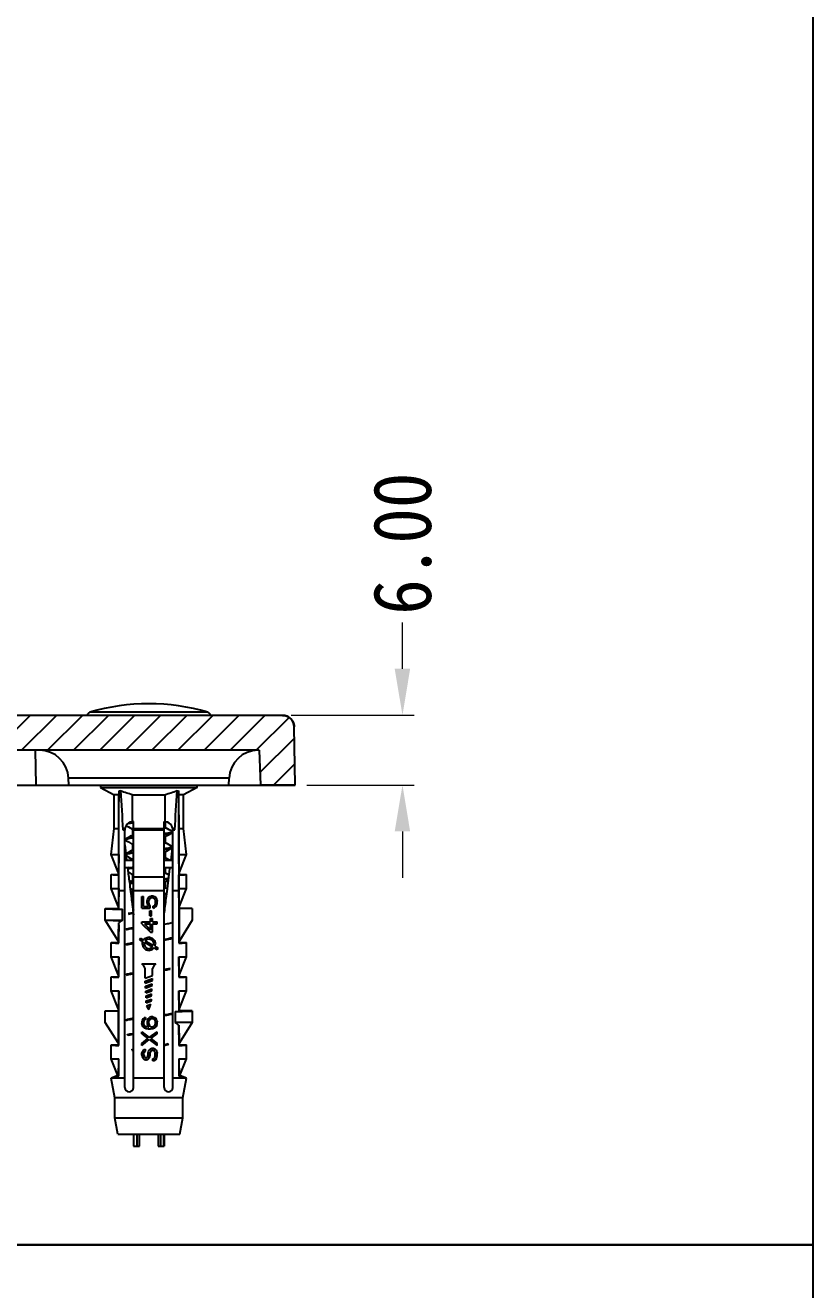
# Model space of a CAD drawing. Header units: millimetres. Extents: x -308 to 1490, y -1725 to -1095.
# Drawn here: x 972.9 to 1040.7, y -1414.9 to -1306.1 of the extents above; entities that cross this region are included whole.
import ezdxf

# ---------------------------------------------------------------- set-up
doc = ezdxf.new("R2010")
doc.units = ezdxf.units.MM
doc.layers.add('dim', color=3, linetype='Continuous', lineweight=9)
doc.styles.add('FFS', font='simfang0.ttf', dxfattribs={"width": 0.9})
doc.dimstyles.new('YanXiu', dxfattribs={"dimtxt": 2.5, "dimasz": 2.2, "dimexe": 1, "dimexo": 0.6, "dimgap": 0.66, "dimtad": 0, "dimzin": 1, "dimdsep": 46, "dimtxsty": 'FFS', "dimcen": 0, "dimclrd": 256, "dimclre": 131, "dimclrt": 42, "dimazin": 0, "dimtfac": 1, "dimtofl": 0, "dimtmove": 0, "dimatfit": 3, "dimfxl": 0, "dimlwd": 5, "dimlwe": 5, "dimarcsym": 0})

# ---------------------------------------------------------------- blocks, each defined once
blk = doc.blocks.new('*D32')
at = {"layer": 'Defpoints', "color": 0}
for p in [(178.59, 45.58), (189.17, 45.58), (179.94, 39.58)]:
    blk.add_point(p, dxfattribs=at)
at = {"layer": 'dim', "lineweight": 5}
for p, q in [((189.17, 49.58), (189.17, 53.58)), ((189.17, 35.58), (189.17, 31.58))]:
    blk.add_line(p, q, dxfattribs=at)
at = {"layer": 'dim', "color": 131, "lineweight": 5}
for p, q in [((179.59, 45.58), (190.17, 45.58)), ((180.94, 39.58), (190.17, 39.58))]:
    blk.add_line(p, q, dxfattribs=at)
at = {"layer": 'dim'}
for points in [[(188.5, 49.58), (189.83, 49.58), (189.17, 45.58)], [(188.5, 35.58), (189.83, 35.58), (189.17, 39.58)]]:
    blk.add_solid(points, dxfattribs=at)
at = {"layer": 'dim', "color": 42, "insert": (189.17, 60.35), "char_height": 5, "attachment_point": 5, "rotation": 90, "style": 'FFS'}
blk.add_mtext('6.00', dxfattribs=at)
blk = doc.blocks.new('u73')
h = blk.add_hatch()
h.set_pattern_fill('ANSI31', color=5, scale=0.5, angle=180, style=0)
h.set_pattern_definition([(225, (-816.1751, 1416.0216), (1.122532, -1.122532), [])])
edge = h.paths.add_edge_path()
edge.add_line((11.936, 39.576), (14.936, 39.576))
edge.add_line((11.936, 39.576), (12.023, 44.594))
edge.add_spline(control_points=[(13.023, 45.576), (12.446, 45.576), (12.034, 45.172), (12.023, 44.594)], knot_values=[0, 0, 0, 0, 1, 1, 1, 1], weights=[1, 0.8088336, 0.8088336, 1], degree=3, periodic=0)
edge.add_line((13.023, 45.576), (19.54, 45.576))
edge.add_line((19.54, 45.576), (19.606, 43.676))
edge.add_line((19.606, 43.676), (20.001, 43.676))
edge.add_line((20.001, 43.676), (20.036, 42.676))
edge.add_line((20.036, 42.676), (22.178, 42.676))
edge.add_line((22.178, 42.676), (22.286, 39.576))
edge.add_line((17.641, 39.576), (22.286, 39.576))
edge.add_line((17.62, 40.164), (17.641, 39.576))
edge.add_spline(control_points=[(17.62, 40.164), (17.57, 41.587), (16.546, 42.576), (15.122, 42.576)], knot_values=[0, 0, 0, 0, 1, 1, 1, 1], weights=[1, 0.8128932, 0.8128932, 1], degree=3, periodic=0)
edge.add_line((15.041, 42.576), (15.122, 42.576))
edge.add_line((15.041, 42.576), (14.936, 39.576))
edge = h.paths.add_edge_path()
edge.add_line((38.936, 39.576), (57.271, 39.576))
edge.add_line((38.831, 42.576), (38.936, 39.576))
edge.add_line((33.95, 42.576), (38.831, 42.576))
edge.add_spline(control_points=[(31.452, 40.164), (31.501, 41.587), (32.526, 42.576), (33.95, 42.576)], knot_values=[0, 0, 0, 0, 1, 1, 1, 1], weights=[1, 0.8128932, 0.8128932, 1], degree=3, periodic=0)
edge.add_line((31.452, 40.164), (31.431, 39.576))
edge.add_line((26.786, 39.576), (31.431, 39.576))
edge.add_line((26.894, 42.676), (26.786, 39.576))
edge.add_line((26.894, 42.676), (29.036, 42.676))
edge.add_line((29.071, 43.676), (29.036, 42.676))
edge.add_line((29.071, 43.676), (29.466, 43.676))
edge.add_line((29.532, 45.576), (29.466, 43.676))
edge.add_line((29.532, 45.576), (37.041, 45.576))
edge.add_line((37.041, 45.576), (37.676, 81.976))
edge.add_line((37.676, 81.976), (38.186, 81.976))
edge.add_line((38.186, 81.976), (38.207, 82.576))
edge.add_line((38.207, 82.576), (39.541, 82.576))
edge.add_line((39.541, 82.576), (39.567, 84.076))
edge.add_line((39.567, 84.076), (41.016, 84.076))
edge.add_line((41.741, 42.576), (41.016, 84.076))
edge.add_line((41.741, 42.576), (57.271, 42.576))
edge.add_line((57.271, 39.576), (57.271, 42.576))
edge = h.paths.add_edge_path()
edge.add_line((57.271, 39.576), (57.271, 42.576))
edge.add_line((57.271, 39.576), (57.271, 42.576))
edge = h.paths.add_edge_path()
edge.add_line((57.271, 39.576), (70.91, 39.576))
edge.add_line((57.271, 39.576), (57.271, 42.576))
edge.add_line((57.271, 42.576), (128.17, 42.576))
edge.add_line((128.17, 39.576), (128.17, 42.576))
edge.add_line((120.962, 39.576), (128.17, 39.576))
edge.add_line((120.936, 40.076), (120.962, 39.576))
edge.add_line((70.936, 40.076), (120.936, 40.076))
edge.add_line((70.936, 40.076), (70.91, 39.576))
edge = h.paths.add_edge_path()
edge.add_line((128.17, 39.576), (128.17, 42.576))
edge.add_line((128.17, 39.576), (128.17, 42.576))
edge = h.paths.add_edge_path()
edge.add_line((179.936, 39.576), (176.936, 39.576))
edge.add_line((176.831, 42.576), (176.936, 39.576))
edge.add_line((176.831, 42.576), (153.041, 42.576))
edge.add_line((153.041, 42.576), (152.936, 39.576))
edge.add_line((152.936, 39.576), (128.17, 39.576))
edge.add_line((128.17, 39.576), (128.17, 42.576))
edge.add_line((142.081, 42.576), (128.17, 42.576))
edge.add_line((142.186, 48.576), (142.081, 42.576))
edge.add_line((143.686, 48.576), (142.186, 48.576))
edge.add_line((143.791, 42.576), (143.686, 48.576))
edge.add_line((146.081, 42.576), (143.791, 42.576))
edge.add_line((146.081, 42.576), (146.186, 48.576))
edge.add_line((147.686, 48.576), (146.186, 48.576))
edge.add_line((147.686, 48.576), (147.791, 42.576))
edge.add_line((150.131, 42.576), (147.791, 42.576))
edge.add_line((150.131, 42.576), (150.856, 84.076))
edge.add_line((152.305, 84.076), (150.856, 84.076))
edge.add_line((152.331, 82.576), (152.305, 84.076))
edge.add_line((153.664, 82.576), (152.331, 82.576))
edge.add_line((153.685, 81.976), (153.664, 82.576))
edge.add_line((154.196, 81.976), (153.685, 81.976))
edge.add_line((154.831, 45.576), (154.196, 81.976))
edge.add_line((178.848, 45.576), (154.831, 45.576))
edge.add_spline(control_points=[(178.848, 45.576), (179.426, 45.576), (179.838, 45.172), (179.848, 44.594)], knot_values=[0, 0, 0, 0, 1, 1, 1, 1], weights=[1, 0.8088336, 0.8088336, 1], degree=3, periodic=0)
edge.add_line((179.936, 39.576), (179.848, 44.594))
at = {"color": 7}
for p, q in [((172.421, 45.843), (162.25, 45.843)), ((178.848, 45.576), (154.831, 45.576)), ((178.848, 45.576), (154.831, 45.576)), ((179.936, 39.576), (179.848, 44.594)), ((179.936, 39.576), (179.848, 44.594)), ((176.831, 42.576), (153.041, 42.576)), ((176.831, 42.576), (153.041, 42.576)), ((157.642, 39.576), (157.582, 42.576)), ((176.831, 42.576), (176.936, 39.576)), ((176.831, 42.576), (176.936, 39.576)), ((26.354, 39.576), (179.936, 39.576)), ((160.441, 39.576), (160.42, 40.164)), ((174.252, 40.164), (160.42, 40.164)), ((163.187, 39.576), (163.187, 39.374)), ((163.187, 39.374), (164.35, 38.739)), ((163.187, 39.374), (171.485, 39.374)), ((171.485, 39.374), (170.321, 38.739)), ((171.485, 39.374), (171.485, 39.576)), ((174.231, 39.576), (174.252, 40.164)), ((179.936, 39.576), (176.936, 39.576)), ((164.35, 35.832), (164.35, 38.739)), ((164.743, 38.739), (164.35, 38.739)), ((164.743, 35.832), (164.743, 38.739)), ((164.77, 39.066), (164.902, 39.066)), ((165.925, 36.433), (165.925, 38.739)), ((165.925, 38.739), (168.746, 38.739)), ((168.746, 36.433), (168.746, 38.739)), ((169.77, 39.066), (169.902, 39.066)), ((169.928, 35.832), (169.928, 38.739)), ((170.321, 38.739), (169.928, 38.739)), ((170.321, 35.832), (170.321, 38.739)), ((165.389, 36.096), (165.581, 35.983)), ((165.581, 35.983), (165.936, 35.773)), ((166.02, 36.384), (166.002, 36.382)), ((166.02, 13.543), (166.02, 36.439)), ((168.651, 13.543), (168.651, 36.439)), ((168.692, 36.397), (168.748, 36.43)), ((168.736, 35.904), (168.736, 36.423)), ((168.736, 36.423), (168.736, 35.904)), ((169.095, 35.717), (168.736, 35.93)), ((164.097, 33.606), (164.35, 35.832)), ((164.35, 35.832), (164.743, 35.832)), ((165.104, 35.731), (165.263, 35.731)), ((165.261, 13.543), (165.261, 35.68)), ((165.336, 34.908), (165.336, 34.845)), ((165.415, 34.904), (165.396, 34.898)), ((165.936, 35.799), (165.936, 35.28)), ((166.02, 35.832), (168.651, 35.832)), ((166.02, 35.731), (168.651, 35.731)), ((168.736, 34.604), (168.736, 35.123)), ((168.736, 35.123), (168.736, 34.604)), ((169.305, 35.594), (169.095, 35.717)), ((169.336, 35.495), (169.336, 35.558)), ((169.409, 35.731), (169.567, 35.731)), ((169.41, 13.543), (169.41, 35.68)), ((169.928, 35.832), (170.321, 35.832)), ((170.574, 33.606), (170.321, 35.832)), ((165.261, 34.429), (165.359, 33.643)), ((165.367, 34.809), (165.581, 34.683)), ((165.581, 34.683), (165.936, 34.473)), ((165.936, 34.499), (165.936, 33.98)), ((169.095, 34.417), (168.736, 34.63)), ((168.736, 33.304), (168.736, 33.823)), ((168.736, 33.823), (168.736, 33.304)), ((169.305, 34.294), (169.095, 34.417)), ((169.245, 33.1), (169.376, 34.15)), ((169.305, 34.294), (169.336, 34.258)), ((169.336, 34.195), (169.305, 34.159)), ((169.336, 34.195), (169.336, 34.258)), ((169.376, 34.15), (169.411, 34.429)), ((164.705, 32.088), (164.097, 33.606)), ((164.097, 33.606), (164.756, 33.606)), ((165.261, 33.1), (166.02, 33.1)), ((165.359, 33.643), (165.363, 33.611)), ((165.363, 33.611), (165.427, 33.1)), ((165.377, 33.503), (165.581, 33.383)), ((165.581, 33.383), (165.936, 33.173)), ((165.936, 33.199), (165.936, 33.1)), ((168.651, 33.1), (169.41, 33.1)), ((168.86, 33.256), (168.736, 33.33)), ((169.125, 33.1), (168.86, 33.256)), ((169.916, 33.606), (170.574, 33.606)), ((169.967, 32.088), (170.574, 33.606)), ((164.097, 30.671), (164.097, 31.885)), ((164.097, 31.885), (164.705, 31.885)), ((164.705, 32.088), (164.705, 31.885)), ((164.756, 31.834), (164.705, 31.885)), ((164.756, 30.671), (164.756, 31.834)), ((165.261, 32.492), (166.02, 32.492)), ((165.619, 32.492), (165.51, 32.429)), ((165.552, 32.1), (165.816, 31.944)), ((165.816, 31.944), (165.936, 31.873)), ((165.936, 31.899), (165.936, 31.38)), ((166.02, 31.683), (168.651, 31.683)), ((168.651, 32.492), (169.41, 32.492)), ((168.736, 32.004), (168.736, 32.492)), ((168.736, 32.492), (168.736, 32.004)), ((169.085, 31.823), (168.736, 32.03)), ((169.967, 31.885), (169.916, 31.834)), ((169.916, 30.671), (169.916, 31.834)), ((169.967, 31.885), (169.967, 32.088)), ((169.967, 31.885), (170.574, 31.885)), ((170.574, 30.671), (170.574, 31.885)), ((164.705, 29.153), (164.097, 30.671)), ((164.097, 30.671), (164.756, 30.671)), ((165.728, 30.696), (165.936, 30.573)), ((165.936, 30.599), (165.936, 30.08)), ((168.736, 30.704), (168.736, 31.223)), ((168.736, 31.223), (168.736, 30.704)), ((168.933, 30.613), (168.736, 30.73)), ((169.916, 30.671), (170.574, 30.671)), ((169.967, 29.153), (170.574, 30.671)), ((164.756, 28.899), (164.756, 30.468)), ((165.261, 30.468), (164.756, 30.468)), ((165.98, 30.106), (165.815, 30.008)), ((168.651, 30.468), (166.02, 30.468)), ((166.729, 28.973), (166.729, 29.971)), ((166.729, 29.971), (166.869, 29.971)), ((166.869, 29.12), (166.869, 29.971)), ((167.205, 29.59), (167.233, 29.736)), ((167.205, 29.413), (167.205, 29.59)), ((167.205, 29.413), (167.233, 29.267)), ((167.233, 29.736), (167.317, 29.883)), ((167.317, 29.883), (167.428, 29.971)), ((167.344, 29.59), (167.372, 29.707)), ((167.344, 29.413), (167.344, 29.59)), ((167.344, 29.413), (167.372, 29.296)), ((167.372, 29.707), (167.428, 29.795)), ((167.428, 29.971), (167.568, 30.03)), ((167.428, 29.795), (167.512, 29.854)), ((167.512, 29.854), (167.596, 29.883)), ((167.568, 30.03), (167.68, 30.03)), ((167.596, 29.883), (167.652, 29.883)), ((167.652, 29.883), (167.736, 29.854)), ((167.68, 30.03), (167.82, 29.971)), ((167.736, 29.854), (167.82, 29.795)), ((167.82, 29.971), (167.932, 29.883)), ((167.82, 29.795), (167.876, 29.707)), ((167.876, 29.707), (167.904, 29.59)), ((167.876, 29.296), (167.904, 29.413)), ((167.904, 29.413), (167.904, 29.59)), ((167.932, 29.883), (168.016, 29.736)), ((168.016, 29.736), (168.044, 29.59)), ((168.016, 29.267), (168.044, 29.413)), ((168.044, 29.413), (168.044, 29.59)), ((168.692, 29.897), (168.855, 29.994)), ((168.736, 29.404), (168.736, 29.923)), ((168.736, 29.923), (168.736, 29.404)), ((168.78, 29.404), (168.736, 29.43)), ((169.916, 30.468), (169.41, 30.468)), ((169.916, 30.468), (169.916, 25.964)), ((163.591, 27.938), (163.591, 28.95)), ((163.591, 27.938), (163.591, 28.95)), ((163.591, 28.95), (164.705, 28.95)), ((164.705, 29.153), (164.705, 28.95)), ((164.756, 28.899), (164.705, 28.95)), ((165.058, 27.938), (165.058, 28.89)), ((165.906, 29.291), (165.936, 29.273)), ((165.936, 29.299), (165.936, 29.056)), ((165.98, 28.806), (165.968, 28.799)), ((165.968, 28.804), (165.968, 28.799)), ((165.968, 28.799), (166.02, 28.395)), ((166.729, 28.973), (167.456, 28.973)), ((166.869, 29.12), (167.317, 29.12)), ((167.233, 29.267), (167.317, 29.12)), ((167.372, 29.296), (167.456, 29.178)), ((167.428, 28.327), (167.428, 28.738)), ((167.428, 28.738), (167.568, 28.738)), ((167.428, 28.327), (167.568, 28.327)), ((167.456, 28.973), (167.456, 29.178)), ((167.568, 28.327), (167.568, 28.738)), ((167.708, 29.149), (167.82, 29.208)), ((167.708, 28.973), (167.708, 29.149)), ((167.708, 28.973), (167.82, 29.032)), ((167.82, 29.208), (167.876, 29.296)), ((167.82, 29.032), (167.932, 29.12)), ((167.932, 29.12), (168.016, 29.267)), ((168.676, 28.581), (168.678, 28.599)), ((169.967, 26.016), (169.967, 29.153)), ((171.08, 28.95), (169.967, 28.95)), ((171.08, 28.95), (171.08, 27.938)), ((164.705, 26.18), (163.591, 27.938)), ((164.705, 26.18), (163.591, 27.938)), ((163.591, 27.938), (165.058, 27.938)), ((164.752, 27.531), (164.756, 27.712)), ((164.756, 25.964), (164.756, 27.712)), ((166.729, 27.622), (166.729, 27.798)), ((166.729, 27.798), (167.484, 27.798)), ((166.729, 27.622), (167.484, 26.917)), ((166.953, 27.622), (167.484, 27.123)), ((166.953, 27.622), (167.484, 27.622)), ((167.484, 27.798), (167.484, 28.092)), ((167.484, 28.092), (167.652, 28.092)), ((167.484, 27.123), (167.484, 27.622)), ((167.652, 27.798), (167.652, 28.092)), ((167.652, 27.798), (168.044, 27.798)), ((167.652, 26.917), (167.652, 27.622)), ((167.652, 27.622), (168.044, 27.622)), ((168.044, 27.622), (168.044, 27.798)), ((171.08, 27.938), (169.967, 26.18)), ((164.705, 26.18), (164.705, 26.016)), ((166.54, 26.27), (166.614, 26.402)), ((166.54, 26.27), (166.817, 26.116)), ((166.614, 26.402), (166.889, 26.25)), ((166.889, 26.25), (167.042, 26.402)), ((167.027, 26.173), (167.124, 26.27)), ((167.027, 26.173), (167.72, 25.788)), ((167.042, 26.402), (167.336, 26.5)), ((167.124, 26.27), (167.336, 26.34)), ((167.336, 26.5), (167.63, 26.402)), ((167.336, 26.34), (167.548, 26.27)), ((167.484, 26.917), (167.652, 26.917)), ((167.548, 26.27), (167.691, 26.126)), ((167.63, 26.402), (167.824, 26.208)), ((167.691, 26.126), (167.762, 25.914)), ((167.824, 26.208), (167.922, 25.914)), ((164.097, 24.801), (164.097, 26.016)), ((164.097, 26.016), (164.705, 26.016)), ((164.756, 25.964), (164.705, 26.016)), ((166.75, 25.914), (166.817, 26.116)), ((166.75, 25.914), (166.848, 25.62)), ((166.848, 25.62), (167.042, 25.426)), ((166.91, 25.914), (166.952, 26.041)), ((166.91, 25.914), (166.981, 25.702)), ((166.952, 26.041), (167.645, 25.656)), ((166.981, 25.702), (167.124, 25.559)), ((167.042, 25.426), (167.336, 25.328)), ((167.124, 25.559), (167.336, 25.488)), ((167.336, 25.488), (167.548, 25.559)), ((167.336, 25.328), (167.63, 25.426)), ((167.548, 25.559), (167.645, 25.656)), ((167.63, 25.426), (167.783, 25.579)), ((167.72, 25.788), (167.762, 25.914)), ((167.783, 25.579), (168.058, 25.426)), ((167.855, 25.713), (167.922, 25.914)), ((167.855, 25.713), (168.132, 25.559)), ((168.058, 25.426), (168.132, 25.559)), ((169.967, 26.016), (169.916, 25.964)), ((169.967, 26.016), (170.574, 26.016)), ((170.574, 24.801), (170.574, 26.016)), ((164.705, 23.283), (164.097, 24.801)), ((164.097, 24.801), (164.756, 24.801)), ((164.756, 23.03), (164.756, 24.801)), ((166.729, 24.194), (167.943, 24.194)), ((169.916, 24.801), (169.916, 23.03)), ((169.916, 24.801), (170.574, 24.801)), ((169.967, 23.283), (170.574, 24.801)), ((164.097, 21.866), (164.097, 23.081)), ((164.097, 23.081), (164.705, 23.081)), ((164.705, 23.283), (164.705, 23.081)), ((164.756, 23.03), (164.705, 23.081)), ((167.032, 22.961), (167.032, 23.789)), ((167.032, 22.961), (167.639, 23.182)), ((167.032, 22.692), (167.639, 22.913)), ((167.639, 23.182), (167.639, 23.789)), ((167.639, 22.751), (167.639, 22.913)), ((169.967, 23.081), (169.916, 23.03)), ((169.967, 23.081), (169.967, 23.283)), ((169.967, 23.081), (170.574, 23.081)), ((170.574, 21.866), (170.574, 23.081)), ((164.705, 20.348), (164.097, 21.866)), ((164.097, 21.866), (164.756, 21.866)), ((164.756, 17.16), (164.756, 21.866)), ((167.032, 22.53), (167.639, 22.751)), ((167.032, 22.53), (167.032, 22.692)), ((167.053, 22.268), (167.619, 22.475)), ((167.053, 22.107), (167.619, 22.313)), ((167.053, 22.107), (167.053, 22.268)), ((167.073, 21.845), (167.599, 22.037)), ((167.073, 21.683), (167.599, 21.875)), ((167.073, 21.683), (167.073, 21.845)), ((167.599, 21.875), (167.599, 22.037)), ((167.619, 22.313), (167.619, 22.475)), ((169.916, 21.866), (169.916, 20.095)), ((169.916, 21.866), (170.574, 21.866)), ((169.967, 20.348), (170.574, 21.866)), ((167.093, 21.422), (167.579, 21.598)), ((167.093, 21.26), (167.579, 21.437)), ((167.093, 21.26), (167.093, 21.422)), ((167.113, 20.998), (167.559, 21.16)), ((167.113, 20.837), (167.559, 20.999)), ((167.113, 20.837), (167.113, 20.998)), ((167.144, 20.579), (167.504, 20.71)), ((167.336, 20.247), (167.504, 20.71)), ((167.559, 20.999), (167.559, 21.16)), ((167.579, 21.437), (167.579, 21.598)), ((163.591, 19.134), (163.591, 20.146)), ((163.591, 20.146), (164.705, 20.146)), ((164.705, 20.348), (164.705, 17.211)), ((167.144, 20.579), (167.336, 20.247)), ((167.54, 19.634), (167.4, 19.575)), ((167.68, 19.634), (167.54, 19.634)), ((167.68, 19.634), (167.82, 19.575)), ((169.613, 20.086), (169.613, 19.134)), ((169.967, 20.146), (169.916, 20.095)), ((169.967, 20.146), (169.967, 20.348)), ((171.08, 20.146), (169.967, 20.146)), ((171.08, 20.146), (171.08, 19.134)), ((171.08, 20.146), (171.08, 19.134)), ((164.705, 17.376), (163.591, 19.134)), ((166.757, 19.311), (166.729, 19.164)), ((166.729, 19.164), (166.729, 19.046)), ((166.757, 18.899), (166.729, 19.046)), ((166.841, 19.457), (166.757, 19.311)), ((166.841, 18.753), (166.757, 18.899)), ((166.953, 19.546), (166.841, 19.457)), ((166.953, 18.664), (166.841, 18.753)), ((166.897, 19.281), (166.869, 19.193)), ((166.869, 19.193), (166.869, 19.017)), ((166.897, 18.929), (166.869, 19.017)), ((166.953, 19.369), (166.897, 19.281)), ((166.953, 18.841), (166.897, 18.929)), ((167.037, 19.575), (166.953, 19.546)), ((167.037, 19.428), (166.953, 19.369)), ((167.037, 18.782), (166.953, 18.841)), ((167.093, 18.606), (166.953, 18.664)), ((167.037, 19.575), (167.037, 19.428)), ((167.121, 18.753), (167.037, 18.782)), ((167.289, 18.576), (167.093, 18.606)), ((167.289, 18.723), (167.121, 18.753)), ((167.233, 19.34), (167.205, 19.193)), ((167.205, 19.193), (167.205, 19.046)), ((167.205, 19.046), (167.233, 18.899)), ((167.233, 19.34), (167.317, 19.487)), ((167.233, 18.899), (167.344, 18.723)), ((167.344, 18.723), (167.289, 18.723)), ((167.484, 18.576), (167.289, 18.576)), ((167.317, 19.487), (167.4, 19.575)), ((167.344, 19.222), (167.372, 19.311)), ((167.344, 19.017), (167.344, 19.222)), ((167.344, 19.017), (167.372, 18.929)), ((167.372, 19.311), (167.428, 19.399)), ((167.372, 18.929), (167.428, 18.841)), ((167.428, 19.399), (167.484, 19.457)), ((167.428, 18.841), (167.484, 18.782)), ((167.484, 19.457), (167.568, 19.487)), ((167.484, 18.782), (167.568, 18.753)), ((167.68, 18.606), (167.484, 18.576)), ((167.568, 19.487), (167.652, 19.487)), ((167.568, 18.753), (167.652, 18.753)), ((167.652, 19.487), (167.736, 19.457)), ((167.652, 18.753), (167.736, 18.782)), ((167.82, 18.664), (167.68, 18.606)), ((167.736, 19.457), (167.82, 19.399)), ((167.736, 18.782), (167.82, 18.841)), ((167.82, 19.575), (167.932, 19.487)), ((167.82, 19.399), (167.876, 19.311)), ((167.82, 18.841), (167.876, 18.929)), ((167.932, 18.753), (167.82, 18.664)), ((167.876, 19.311), (167.904, 19.222)), ((167.876, 18.929), (167.904, 19.017)), ((167.904, 19.017), (167.904, 19.222)), ((168.016, 19.34), (167.932, 19.487)), ((168.016, 18.899), (167.932, 18.753)), ((168.016, 19.34), (168.044, 19.193)), ((168.016, 18.899), (168.044, 19.046)), ((168.044, 19.046), (168.044, 19.193)), ((171.08, 19.134), (169.613, 19.134)), ((169.921, 18.667), (169.916, 18.901)), ((169.916, 18.901), (169.916, 17.16)), ((171.08, 19.134), (169.967, 17.376)), ((171.08, 19.134), (169.967, 17.376)), ((166.729, 18.165), (166.729, 18.341)), ((166.729, 18.341), (167.372, 17.842)), ((166.729, 18.165), (167.261, 17.754)), ((166.729, 17.343), (167.261, 17.754)), ((166.729, 17.167), (167.372, 17.666)), ((167.372, 17.842), (168.044, 18.341)), ((167.372, 17.666), (168.044, 17.167)), ((167.512, 17.754), (168.044, 18.165)), ((167.512, 17.754), (168.044, 17.343)), ((168.044, 18.165), (168.044, 18.341)), ((164.097, 15.997), (164.097, 17.211)), ((164.097, 17.211), (164.705, 17.211)), ((164.756, 17.16), (164.705, 17.211)), ((166.729, 17.167), (166.729, 17.343)), ((166.729, 16.462), (166.757, 16.609)), ((166.729, 16.315), (166.729, 16.462)), ((166.757, 16.609), (166.841, 16.726)), ((166.841, 16.726), (166.953, 16.814)), ((166.897, 16.491), (166.925, 16.579)), ((166.897, 16.315), (166.897, 16.491)), ((166.925, 16.579), (166.981, 16.638)), ((166.953, 16.814), (167.037, 16.844)), ((166.981, 16.638), (167.037, 16.667)), ((167.037, 16.667), (167.037, 16.844)), ((167.289, 16.491), (167.317, 16.638)), ((167.289, 16.315), (167.289, 16.491)), ((167.317, 16.638), (167.372, 16.756)), ((167.372, 16.756), (167.484, 16.873)), ((167.456, 16.491), (167.484, 16.609)), ((167.456, 16.315), (167.456, 16.491)), ((167.484, 16.873), (167.596, 16.932)), ((167.484, 16.609), (167.54, 16.697)), ((167.54, 16.697), (167.624, 16.756)), ((167.596, 16.932), (167.736, 16.932)), ((167.624, 16.756), (167.708, 16.756)), ((167.708, 16.756), (167.792, 16.697)), ((167.736, 16.932), (167.848, 16.873)), ((167.792, 16.697), (167.848, 16.609)), ((167.848, 16.873), (167.96, 16.756)), ((167.848, 16.609), (167.876, 16.491)), ((167.876, 16.256), (167.876, 16.491)), ((167.96, 16.756), (168.016, 16.638)), ((168.016, 16.638), (168.044, 16.491)), ((168.044, 17.167), (168.044, 17.343)), ((168.044, 16.256), (168.044, 16.491)), ((169.916, 17.16), (169.967, 17.211)), ((169.967, 17.211), (169.967, 17.376)), ((169.967, 17.211), (170.574, 17.211)), ((170.574, 15.997), (170.574, 17.211)), ((164.669, 14.567), (164.097, 15.997)), ((164.097, 15.997), (164.756, 15.997)), ((164.756, 14.544), (164.756, 15.997)), ((166.729, 16.315), (166.757, 16.198)), ((166.757, 16.198), (166.813, 16.08)), ((166.813, 16.08), (166.925, 15.963)), ((166.897, 16.315), (166.925, 16.227)), ((166.925, 16.227), (166.981, 16.139)), ((166.925, 15.963), (167.037, 15.933)), ((166.981, 16.139), (167.065, 16.109)), ((167.037, 15.933), (167.149, 15.933)), ((167.065, 16.109), (167.121, 16.109)), ((167.121, 16.109), (167.205, 16.139)), ((167.149, 15.933), (167.261, 15.963)), ((167.205, 16.139), (167.261, 16.227)), ((167.261, 16.227), (167.289, 16.315)), ((167.261, 15.963), (167.372, 16.08)), ((167.372, 16.08), (167.428, 16.198)), ((167.428, 16.198), (167.456, 16.315)), ((167.68, 16.021), (167.764, 16.051)), ((167.68, 15.845), (167.68, 16.021)), ((167.68, 15.845), (167.792, 15.874)), ((167.764, 16.051), (167.848, 16.139)), ((167.792, 15.874), (167.932, 15.963)), ((167.848, 16.139), (167.876, 16.256)), ((167.932, 15.963), (168.016, 16.109)), ((168.016, 16.109), (168.044, 16.256)), ((169.916, 15.997), (169.916, 14.544)), ((169.916, 15.997), (170.574, 15.997)), ((170.002, 14.567), (170.574, 15.997)), ((164.669, 14.567), (164.101, 14.36)), ((164.401, 12.657), (164.101, 14.36)), ((164.215, 14.378), (165.261, 14.378)), ((164.756, 14.544), (164.718, 14.571)), ((166.02, 14.378), (168.651, 14.378)), ((169.41, 14.378), (170.457, 14.378)), ((169.916, 14.544), (169.954, 14.571)), ((170.571, 14.36), (170.002, 14.567)), ((170.271, 12.657), (170.571, 14.36)), ((170.271, 12.657), (170.571, 14.36)), ((164.401, 10.937), (164.401, 12.657)), ((170.271, 12.657), (164.401, 12.657)), ((170.271, 10.937), (170.271, 12.657)), ((164.654, 9.52), (164.401, 10.937)), ((164.401, 10.937), (170.271, 10.937)), ((170.018, 9.52), (170.271, 10.937)), ((164.654, 9.52), (170.018, 9.52)), ((166.02, 9.52), (166.02, 8.508)), ((166.057, 8.508), (166.057, 9.52)), ((166.312, 9.52), (166.312, 8.508)), ((166.541, 8.508), (166.541, 9.52)), ((168.131, 9.52), (168.131, 8.508)), ((168.36, 8.508), (168.36, 9.52)), ((168.615, 8.508), (168.615, 9.52)), ((168.651, 9.52), (168.651, 8.508)), ((166.02, 8.508), (166.541, 8.508)), ((168.131, 8.508), (168.651, 8.508))]:
    blk.add_line(p, q, dxfattribs=at)
for points in [[(165.98, 35.306), (165.812, 35.206), (165.577, 35.067), (165.367, 34.944)], [(168.692, 35.097), (168.856, 35.194), (169.091, 35.333), (169.305, 35.459)], [(165.98, 34.006), (165.812, 33.906), (165.577, 33.767), (165.367, 33.644)], [(168.692, 33.797), (168.856, 33.894), (169.091, 34.033), (169.305, 34.159)], [(165.98, 31.406), (165.812, 31.306), (165.662, 31.218)], [(168.692, 31.197), (168.856, 31.294), (169.032, 31.398)]]:
    blk.add_lwpolyline(points, dxfattribs=at)
for centre, radius, start, end in [((162.335, 45.555), 0.3, 106.41114, 175.96413), ((167.336, 28.576), 18, 73.58886, 106.41114), ((172.337, 45.555), 0.3, 4.03587, 73.58886), ((178.848, 44.576), 1, 1, 90), ((157.922, 40.076), 2.5, 2, 90), ((176.75, 40.076), 2.5, 90, 178), ((1284.578, 105.305), 1121.634, 183.385615, 183.556291), ((-982.673, 107.292), 1154.461, 356.446137, 356.61196), ((166.02, 35.68), 0.759, 90, 180), ((167.96, 21.657), 14.855, 97.5759, 97.83651), ((168.651, 35.68), 0.759, 0, 90), ((166.148, 35.576), 0.322, 113.72256, 116.29364), ((168.514, 36.148), 0.346, 293.50673, 293.75659), ((169.124, 34.509), 0.339, 298.7377, 299.54483), ((165.43, 33.577), 0.0947, 133.05414, 138.41951), ((168.518, 32.784), 0.336, 293.67815, 294.55813), ((168.534, 32.75), 0.299, 294.48777, 299.84322), ((128.749, -616.702), 645.581, 86.785578, 86.906198), ((169.765, 26.801), 5.066, 171.70978, 185.19278), ((172.792, 17.71), 12.831, 127.68449, 128.77928), ((172.678, 16.619), 13.645, 123.94433, 124.50266), ((166.097, 23.404), 1.012, 22.39239, 51.34741), ((168.575, 23.404), 1.012, 128.65259, 157.60761), ((161.766, 8.646), 13.099, 51.52405, 53.19521), ((164.95, 17.97), 5.019, 355.14461, 7.98094), ((165.641, 13.543), 0.38, 180, 0), ((169.031, 13.543), 0.38, 180, 0)]:
    blk.add_arc(centre, radius, start, end, dxfattribs=at)
for centre, major_axis, ratio, start_param, end_param in [((167.336, 31.885), (3.238, 0), 0.0261859, 3.1415927, 3.7906185), ((167.336, 31.885), (3.238, 0), 0.0261859, -0.6490259, 0), ((166.132, 28.95), (2.54, 0), 0.0261859, -3.1415927, -2.0069741), ((167.336, 28.95), (3.238, 0), 0.0261859, -2.4925668, -2.3507638), ((167.336, 26.016), (3.238, 0), 0.0261859, 3.1415927, 3.7906185), ((167.336, 26.016), (3.238, 0), 0.0261859, -0.6490259, 0), ((167.336, 23.081), (3.238, 0), 0.0261859, 3.1415927, 3.7906185), ((167.336, 23.081), (3.238, 0), 0.0261859, -0.6490259, 0), ((168.54, 20.146), (2.54, 0), 0.0261859, -1.1346186, 0), ((167.336, 20.146), (3.238, 0), 0.0261859, -0.7908288, -0.6490259), ((167.336, 17.211), (3.238, 0), 0.0261859, 3.1415927, 3.7906185), ((167.336, 17.211), (3.238, 0), 0.0261859, -0.6490259, 0), ((167.558, 15.619), (3.457, 1.259), 0.0245541, 3.1372609, 3.3903458), ((167.336, 15.538), (3.238, 1.179), 0.0246047, -2.8806826, -2.5015281), ((167.79, 15.704), (3.121, 1.137), 0.0243434, -3.1408333, -2.9730882), ((167.336, 15.538), (3.238, -1.179), 0.0246047, -0.6400646, -0.2609101), ((166.881, 15.704), (3.121, -1.137), 0.0243434, -0.1685044, -0.0007594), ((167.114, 15.619), (3.457, -1.259), 0.0245541, -0.2487531, 0.0043318)]:
    blk.add_ellipse(centre, major_axis=major_axis, ratio=ratio, start_param=start_param, end_param=end_param, dxfattribs=at)
for points, start_tangent, end_tangent in [([(178.848, 45.576), (178.859, 45.576), (178.87, 45.576), (178.882, 45.576), (178.893, 45.576), (178.904, 45.575), (178.915, 45.574), (178.926, 45.573), (178.937, 45.573), (178.949, 45.571), (178.96, 45.57), (178.971, 45.569), (178.983, 45.567), (178.994, 45.566), (179.006, 45.564), (179.017, 45.562), (179.029, 45.56), (179.04, 45.558), (179.052, 45.556), (179.063, 45.553), (179.075, 45.551), (179.086, 45.548), (179.098, 45.545), (179.109, 45.542), (179.121, 45.539), (179.133, 45.535), (179.144, 45.532), (179.156, 45.528), (179.167, 45.524), (179.179, 45.52), (179.19, 45.516), (179.202, 45.512), (179.213, 45.508), (179.224, 45.503), (179.236, 45.498), (179.247, 45.494), (179.258, 45.489), (179.27, 45.483), (179.281, 45.478), (179.292, 45.473), (179.303, 45.467), (179.314, 45.461), (179.325, 45.455), (179.336, 45.449), (179.347, 45.443), (179.358, 45.437), (179.369, 45.43), (179.38, 45.424), (179.39, 45.417), (179.401, 45.41), (179.412, 45.403), (179.422, 45.396), (179.432, 45.388), (179.443, 45.381), (179.453, 45.373), (179.463, 45.365), (179.473, 45.358), (179.483, 45.349), (179.493, 45.341), (179.502, 45.333), (179.512, 45.325), (179.522, 45.316), (179.531, 45.307), (179.54, 45.299), (179.549, 45.29), (179.558, 45.281), (179.567, 45.272), (179.576, 45.262), (179.585, 45.253), (179.593, 45.244), (179.602, 45.234), (179.61, 45.224), (179.618, 45.215), (179.627, 45.205), (179.634, 45.195), (179.642, 45.185), (179.65, 45.174), (179.657, 45.164), (179.665, 45.154), (179.672, 45.144), (179.679, 45.133), (179.686, 45.123), (179.693, 45.112), (179.7, 45.101), (179.706, 45.09), (179.713, 45.08), (179.719, 45.069), (179.725, 45.058), (179.731, 45.047), (179.737, 45.036), (179.742, 45.025), (179.748, 45.014), (179.753, 45.002), (179.758, 44.991), (179.763, 44.98), (179.768, 44.969), (179.773, 44.957), (179.778, 44.946), (179.782, 44.934), (179.786, 44.923), (179.791, 44.912), (179.795, 44.9), (179.798, 44.889), (179.802, 44.877), (179.806, 44.866), (179.809, 44.854), (179.812, 44.843), (179.815, 44.831), (179.818, 44.82), (179.821, 44.808), (179.824, 44.797), (179.826, 44.785), (179.829, 44.774), (179.831, 44.762), (179.833, 44.751), (179.835, 44.74), (179.837, 44.728), (179.839, 44.717), (179.84, 44.705), (179.842, 44.694), (179.843, 44.683), (179.844, 44.672), (179.845, 44.66), (179.846, 44.649), (179.847, 44.638), (179.847, 44.627), (179.848, 44.616), (179.848, 44.605), (179.848, 44.594)], (1, 0), (0.0174524, -0.9998477)), ([(164.77, 39.066), (164.761, 38.937), (164.752, 38.829), (164.743, 38.739)], (-0.0704703, -0.9975139), (-0.1009395, -0.9948926)), ([(164.756, 30.468), (164.761, 33.223), (164.766, 36.088), (164.77, 39.066)], (0.0018053, 0.9999984), (0.0015502, 0.9999988)), ([(165.925, 38.739), (165.44, 38.88), (164.902, 39.066)], (-0.9683623, 0.2495485), (-0.9377431, 0.3473296)), ([(169.77, 39.066), (169.231, 38.88), (168.746, 38.739)], (-0.9377431, -0.3473296), (-0.9683623, -0.2495485)), ([(169.902, 39.066), (169.906, 36.09), (169.911, 33.224), (169.916, 30.468)], (0.0015502, -0.9999988), (0.0018053, -0.9999984)), ([(169.928, 38.739), (169.92, 38.83), (169.911, 38.938), (169.902, 39.066)], (-0.1009395, 0.9948926), (-0.0704703, 0.9975139)), ([(166.02, 36.322), (166.002, 36.319), (165.716, 36.275), (165.503, 36.23)], (-0.9912708, -0.1318414), (-0.981264, -0.192668)), ([(165.935, 36.373), (165.716, 36.337), (165.602, 36.314)], (-0.990596, -0.1368196), (-0.9775812, -0.2105589)), ([(168.653, 36.376), (168.692, 36.397)], (0.9165191, 0.3999909), (0.8453758, 0.534172)), ([(164.756, 33.606), (164.752, 34.378), (164.748, 35.121), (164.743, 35.832)], (-0.0050992, 0.999987), (-0.0062886, 0.9999802)), ([(165.365, 34.949), (165.34, 34.922), (165.341, 34.909)], (-0.890548, -0.4548894), (0.212853, -0.9770842)), ([(165.352, 34.878), (165.34, 34.859), (165.341, 34.846)], (-0.7638348, -0.6454118), (0.212853, -0.9770842)), ([(165.341, 34.846), (165.357, 34.815), (165.365, 34.806)], (0.212853, -0.9770842), (0.7285098, -0.6850354)), ([(165.396, 34.898), (165.352, 34.878)], (-0.9566047, -0.2913888), (-0.7638348, -0.6454118)), ([(166.02, 35.084), (165.818, 35.054), (165.576, 35.01), (165.415, 34.966), (165.365, 34.949)], (-0.99051, -0.1374407), (-0.890548, -0.4548894)), ([(166.02, 35.022), (165.818, 34.992), (165.576, 34.948), (165.415, 34.904)], (-0.99051, -0.1374407), (-0.9623418, -0.2718424)), ([(165.936, 35.799), (165.971, 35.845), (166.005, 35.865)], (0, 1), (0.8963523, 0.4433425)), ([(166.019, 35.327), (165.979, 35.306)], (-0.9174975, -0.3977416), (-0.8453459, -0.5342194)), ([(169.25, 35.497), (169.083, 35.453), (168.837, 35.408), (168.652, 35.382)], (-0.9697415, -0.2441338), (-0.9904471, -0.137893)), ([(169.307, 35.453), (169.25, 35.434), (169.083, 35.39), (168.837, 35.346), (168.652, 35.319)], (-0.8757097, -0.482838), (-0.9904471, -0.137893)), ([(168.736, 35.904), (168.7, 35.857), (168.653, 35.832)], (0, -1), (-0.9152629, -0.402857)), ([(168.653, 35.076), (168.692, 35.097)], (0.9174565, 0.397836), (0.8455343, 0.5339211)), ([(169.277, 35.504), (169.25, 35.497)], (-0.9597118, -0.2809862), (-0.9697415, -0.2441338)), ([(169.322, 35.527), (169.277, 35.504)], (-0.669686, -0.7426443), (-0.9597118, -0.2809862)), ([(169.33, 35.494), (169.329, 35.479), (169.307, 35.453)], (0.1567373, -0.9876403), (-0.8757097, -0.482838)), ([(169.308, 35.598), (169.318, 35.585), (169.33, 35.557)], (0.7334605, -0.6797321), (0.1567373, -0.9876403)), ([(169.33, 35.557), (169.329, 35.541), (169.322, 35.527)], (0.1567373, -0.9876403), (-0.669686, -0.7426443)), ([(169.916, 33.606), (169.92, 34.378), (169.924, 35.121), (169.928, 35.832)], (0.0050992, 0.999987), (0.0062886, 0.9999802)), ([(166.02, 33.784), (165.931, 33.772), (165.661, 33.727), (165.467, 33.683), (165.366, 33.646)], (-0.9909684, -0.1340959), (-0.7307626, -0.6826317)), ([(165.936, 34.499), (165.971, 34.545), (166.018, 34.571)], (0, 1), (0.9158529, 0.4015139)), ([(166.019, 34.027), (165.979, 34.006)], (-0.9175683, -0.3975783), (-0.8453751, -0.5341731)), ([(169.287, 34.212), (169.158, 34.17), (168.941, 34.125), (168.651, 34.081)], (-0.8768407, -0.480781), (-0.9912588, -0.1319317)), ([(169.304, 34.159), (169.291, 34.151), (169.158, 34.107), (168.941, 34.063), (168.651, 34.019)], (-0.8411746, -0.5407637), (-0.9912588, -0.1319317)), ([(168.736, 34.604), (168.7, 34.557), (168.653, 34.532)], (0, -1), (-0.9153071, -0.4027567)), ([(168.653, 33.776), (168.692, 33.797)], (0.9164141, 0.4002313), (0.8458847, 0.5333658)), ([(169.336, 34.258), (169.291, 34.214)], (-0.0271511, -0.9996313), (-0.8699815, -0.4930843)), ([(164.756, 33.606), (164.752, 33.371), (164.747, 33.142), (164.742, 32.921), (164.737, 32.709), (164.732, 32.51), (164.726, 32.334), (164.719, 32.194), (164.712, 32.106), (164.705, 32.088)], (-0.0179465, -0.9998389), (-0.3713907, 0.9284767)), ([(165.385, 33.598), (165.364, 33.583)], (-0.8727698, -0.488132), (-0.7194208, -0.6945745)), ([(166.02, 33.721), (165.931, 33.709), (165.661, 33.665), (165.467, 33.621), (165.385, 33.598)], (-0.9909684, -0.1340959), (-0.8727698, -0.488132)), ([(165.936, 33.199), (165.97, 33.245), (166.019, 33.271)], (0, 1), (0.9169701, 0.3989558)), ([(168.736, 33.304), (168.701, 33.258), (168.653, 33.232)], (0, -1), (-0.9156312, -0.4020192)), ([(169.967, 32.088), (169.96, 32.107), (169.952, 32.199), (169.946, 32.341), (169.94, 32.518), (169.934, 32.717), (169.929, 32.927), (169.925, 33.147), (169.92, 33.373), (169.916, 33.606)], (-0.3713907, -0.9284767), (-0.0179465, 0.9998389)), ([(165.502, 32.492), (165.517, 32.374), (165.662, 31.218)], (0.1239555, -0.9922878), (0.1246182, -0.9922048)), ([(166.021, 32.484), (165.757, 32.444), (165.532, 32.4), (165.514, 32.396)], (-0.9911031, -0.1330964), (-0.9759642, -0.2179308)), ([(166.02, 32.422), (165.757, 32.382), (165.532, 32.338), (165.522, 32.335)], (-0.9910916, -0.1331823), (-0.9768626, -0.2138678)), ([(166.019, 31.971), (165.97, 31.945), (165.936, 31.899)], (-0.9169519, -0.3989978), (0, -1)), ([(168.736, 32.004), (168.701, 31.958), (168.653, 31.932)], (0, -1), (-0.9157373, -0.4017776)), ([(168.855, 29.994), (168.906, 30.398), (169.154, 32.374), (169.169, 32.492)], (0.1255074, 0.9920927), (0.1239555, 0.9922878)), ([(164.756, 30.671), (164.752, 30.436), (164.747, 30.208), (164.742, 29.986), (164.737, 29.774), (164.732, 29.575), (164.726, 29.399), (164.719, 29.259), (164.712, 29.171), (164.705, 29.153)], (-0.0179465, -0.9998389), (-0.3713907, 0.9284767)), ([(165.662, 31.218), (165.765, 30.398), (165.815, 30.008)], (0.1246182, -0.9922048), (0.1254947, -0.9920943)), ([(166.02, 31.184), (165.863, 31.162), (165.673, 31.131)], (-0.9904817, -0.1376446), (-0.9814971, -0.1914769)), ([(166.02, 31.121), (165.863, 31.099), (165.681, 31.07)], (-0.9904817, -0.1376446), (-0.982277, -0.1874348)), ([(165.936, 30.599), (165.971, 30.645), (166.018, 30.671)], (0, 1), (0.9153828, 0.4025845)), ([(166.019, 31.427), (165.979, 31.406)], (-0.9173898, -0.39799), (-0.8455956, -0.5338241)), ([(169.051, 31.546), (168.881, 31.515), (168.652, 31.481)], (-0.9802699, -0.1976639), (-0.9907366, -0.1357976)), ([(169.043, 31.482), (168.881, 31.453), (168.652, 31.419)], (-0.9807962, -0.1950353), (-0.9907366, -0.1357976)), ([(168.653, 31.176), (168.692, 31.197)], (0.9159178, 0.4013659), (0.8458381, 0.5334397)), ([(168.736, 30.704), (168.701, 30.658), (168.653, 30.632)], (0, -1), (-0.9158515, -0.4015171)), ([(169.967, 29.153), (169.96, 29.172), (169.952, 29.264), (169.946, 29.406), (169.94, 29.583), (169.934, 29.782), (169.929, 29.993), (169.925, 30.212), (169.92, 30.438), (169.916, 30.671)], (-0.3713907, -0.9284767), (-0.0179465, 0.9998389)), ([(165.815, 30.008), (165.968, 28.804)], (0.1254947, -0.9920943), (0.1268077, -0.9919273)), ([(166.02, 29.884), (165.98, 29.879), (165.834, 29.858)], (-0.991234, -0.132118), (-0.9884284, -0.1516879)), ([(166.02, 29.821), (165.98, 29.816), (165.842, 29.797)], (-0.991234, -0.132118), (-0.9887088, -0.1498494)), ([(166.019, 30.127), (165.979, 30.106)], (-0.9173093, -0.3981753), (-0.8456232, -0.5337803)), ([(168.884, 30.215), (168.702, 30.188), (168.652, 30.182)], (-0.9865972, -0.1631747), (-0.991199, -0.1323805)), ([(168.876, 30.151), (168.702, 30.126), (168.652, 30.119)], (-0.9870113, -0.1606508), (-0.991199, -0.1323805)), ([(168.692, 29.897), (168.653, 29.876)], (-0.8453726, -0.5341771), (-0.917515, -0.3977012)), ([(168.736, 29.404), (168.702, 29.358), (168.653, 29.332)], (0, -1), (-0.9170471, -0.3987789)), ([(168.678, 28.599), (168.855, 29.994)], (0.1270826, 0.9918921), (0.1255074, 0.9920927)), ([(166.02, 28.584), (165.799, 28.551), (165.563, 28.507)], (-0.9906968, -0.1360878), (-0.9758879, -0.2182723)), ([(166.02, 28.522), (165.799, 28.489), (165.563, 28.445)], (-0.9906968, -0.1360878), (-0.9758879, -0.2182723)), ([(166.018, 29.371), (165.971, 29.345), (165.936, 29.299)], (-0.9156002, -0.40209), (0, -1)), ([(166.02, 28.826), (166.007, 28.82), (165.979, 28.806)], (-0.920192, -0.3914673), (-0.8613339, -0.5080392)), ([(168.653, 28.576), (168.678, 28.588)], (0.917852, 0.3969227), (0.8771693, 0.4801812)), ([(164.752, 27.531), (164.749, 27.351), (164.745, 27.178), (164.741, 27.013), (164.738, 26.856), (164.734, 26.708), (164.729, 26.57), (164.725, 26.447), (164.72, 26.342)], (-0.018938, -0.9998207), (-0.0540862, -0.9985363)), ([(166.02, 27.284), (165.91, 27.269), (165.645, 27.224), (165.457, 27.18), (165.364, 27.147)], (-0.9908039, -0.1353054), (-0.7311932, -0.6821704)), ([(166.02, 27.221), (165.91, 27.206), (165.645, 27.162), (165.457, 27.118), (165.386, 27.099)], (-0.9908039, -0.1353054), (-0.9029616, -0.4297213)), ([(169.285, 27.711), (169.145, 27.667), (168.923, 27.622), (168.652, 27.581)], (-0.8986717, -0.4386219), (-0.9911646, -0.1326374)), ([(164.705, 26.18), (164.71, 26.192), (164.715, 26.247), (164.72, 26.342)], (0.5349324, -0.8448949), (0.0457338, 0.9989537)), ([(169.286, 26.404), (169.209, 26.384), (169.018, 26.34), (168.751, 26.295), (168.652, 26.282)], (-0.8860762, -0.4635396), (-0.9908931, -0.1346509)), ([(169.307, 26.356), (169.209, 26.321), (169.018, 26.277), (168.751, 26.233), (168.652, 26.219)], (-0.7281383, -0.6854302), (-0.9908931, -0.1346509)), ([(166.02, 25.984), (165.739, 25.941), (165.52, 25.897), (165.383, 25.853), (165.368, 25.844)], (-0.9912275, -0.1321669), (-0.8526343, -0.5225081)), ([(166.02, 25.922), (165.739, 25.879), (165.52, 25.835), (165.385, 25.791)], (-0.9912275, -0.1321669), (-0.88566, -0.4643343)), ([(164.756, 24.801), (164.752, 24.566), (164.747, 24.338), (164.742, 24.117), (164.737, 23.905), (164.732, 23.705), (164.726, 23.529), (164.719, 23.389), (164.712, 23.301), (164.705, 23.283)], (-0.0179465, -0.9998389), (-0.3713907, 0.9284767)), ([(169.967, 23.283), (169.96, 23.303), (169.952, 23.394), (169.946, 23.537), (169.94, 23.714), (169.934, 23.912), (169.929, 24.123), (169.925, 24.342), (169.92, 24.568), (169.916, 24.801)], (-0.3713907, -0.9284767), (-0.0179465, 0.9998389)), ([(166.02, 23.384), (165.959, 23.376), (165.682, 23.331), (165.481, 23.287), (165.367, 23.245)], (-0.9911464, -0.1327734), (-0.7568463, -0.6535929)), ([(166.02, 23.321), (165.959, 23.313), (165.682, 23.269), (165.481, 23.225), (165.384, 23.195)], (-0.9911464, -0.1327734), (-0.8513839, -0.5245431)), ([(169.173, 23.774), (168.964, 23.729), (168.68, 23.685), (168.652, 23.681)], (-0.9673745, -0.2533506), (-0.9906754, -0.1362436)), ([(169.173, 23.711), (168.964, 23.667), (168.68, 23.623), (168.652, 23.619)], (-0.9673745, -0.2533506), (-0.9906754, -0.1362436)), ([(164.756, 21.866), (164.752, 21.632), (164.747, 21.403), (164.742, 21.182), (164.737, 20.97), (164.732, 20.771), (164.726, 20.595), (164.719, 20.455), (164.712, 20.367), (164.705, 20.348)], (-0.0179465, -0.9998389), (-0.3713907, 0.9284767)), ([(169.967, 20.348), (169.96, 20.368), (169.952, 20.459), (169.946, 20.602), (169.94, 20.779), (169.934, 20.978), (169.929, 21.188), (169.925, 21.407), (169.92, 21.634), (169.916, 21.866)], (-0.3713907, -0.9284767), (-0.0179465, 0.9998389)), ([(169.287, 19.906), (169.199, 19.881), (169.002, 19.836), (168.73, 19.792), (168.652, 19.782)], (-0.8609073, -0.5087618), (-0.9910478, -0.1335078)), ([(169.306, 19.857), (169.199, 19.818), (169.002, 19.774), (168.73, 19.73), (168.652, 19.719)], (-0.7386265, -0.6741149), (-0.9910478, -0.1335078)), ([(166.02, 19.484), (166.009, 19.483), (165.721, 19.438), (165.508, 19.394), (165.377, 19.35), (165.368, 19.344)], (-0.9912711, -0.1318393), (-0.8267687, -0.562542)), ([(166.02, 19.422), (166.009, 19.42), (165.721, 19.376), (165.508, 19.332), (165.385, 19.292)], (-0.9912711, -0.1318393), (-0.8676146, -0.4972374)), ([(169.951, 17.545), (169.947, 17.646), (169.942, 17.766), (169.938, 17.898), (169.934, 18.04), (169.931, 18.188), (169.927, 18.341), (169.924, 18.5), (169.921, 18.667)], (-0.0526691, 0.998612), (-0.0192781, 0.9998142)), ([(166.02, 18.178), (165.938, 18.166), (165.694, 18.122), (165.524, 18.078), (165.454, 18.054)], (-0.9895743, -0.1440233), (-0.809012, -0.5877921)), ([(166.02, 18.115), (165.938, 18.103), (165.694, 18.06), (165.524, 18.016)], (-0.9895743, -0.1440233), (-0.9768842, -0.2137691)), ([(169.967, 17.376), (169.962, 17.388), (169.957, 17.445), (169.951, 17.545)], (-0.5349323, -0.8448949), (-0.0450068, 0.9989867)), ([(166.02, 16.828), (165.955, 16.811), (165.846, 16.767), (165.843, 16.765)], (-0.9682488, -0.2499886), (-0.850586, -0.5258359)), ([(166.02, 16.765), (165.955, 16.748), (165.864, 16.714)], (-0.9682488, -0.2499886), (-0.8860861, -0.4635207)), ([(168.987, 17.291), (168.824, 17.248), (168.652, 17.213)], (-0.9727243, -0.2319641), (-0.9859972, -0.1667617)), ([(169.063, 17.257), (168.987, 17.229), (168.824, 17.185), (168.652, 17.151)], (-0.7940661, -0.6078315), (-0.9859972, -0.1667617)), ([(164.718, 14.571), (164.723, 14.669), (164.728, 14.79), (164.732, 14.928), (164.737, 15.077), (164.74, 15.233), (164.744, 15.399), (164.748, 15.578), (164.752, 15.775), (164.756, 15.997)], (0.0624623, 0.9980473), (0.0179465, 0.9998389)), ([(169.916, 15.997), (169.92, 15.773), (169.924, 15.573), (169.928, 15.391), (169.932, 15.225), (169.935, 15.069), (169.94, 14.922), (169.944, 14.787), (169.949, 14.667), (169.954, 14.571)], (0.0179465, -0.9998389), (0.0624623, -0.9980473))]:
    blk.add_spline(points, degree=3, dxfattribs=dict(at, start_tangent=start_tangent, end_tangent=end_tangent))
at = {"layer": 'Defpoints', "color": 2}
blk.add_lwpolyline([(-224.487, 313.96), (224.487, 313.96), (224.487, 0), (-224.487, 0)], close=True, dxfattribs=at)
at = {"layer": 'dim'}
dim = blk.add_linear_dim(base=(189.167, 45.576), p1=(179.936, 39.576), p2=(178.594, 45.576), angle=270, dimstyle='YanXiu', override={"dimtxt": 5, "dimasz": 4, "dimexe": 0.9995, "dimexo": 0.9995, "dimgap": 0.9995}, dxfattribs=at)
dim.commit()
dim.dimension.update_dxf_attribs({"geometry": '*D32', "text_midpoint": (189.167, 60.353)})

msp = doc.modelspace()

# ---------------------------------------------------------------- block references
msp.add_blockref('u73', (816.18, -1411.02))
at = {"rotation": 180}
msp.add_blockref('u73', (816.18, -1411.02), dxfattribs=at)

doc.saveas('drawing.dxf')
